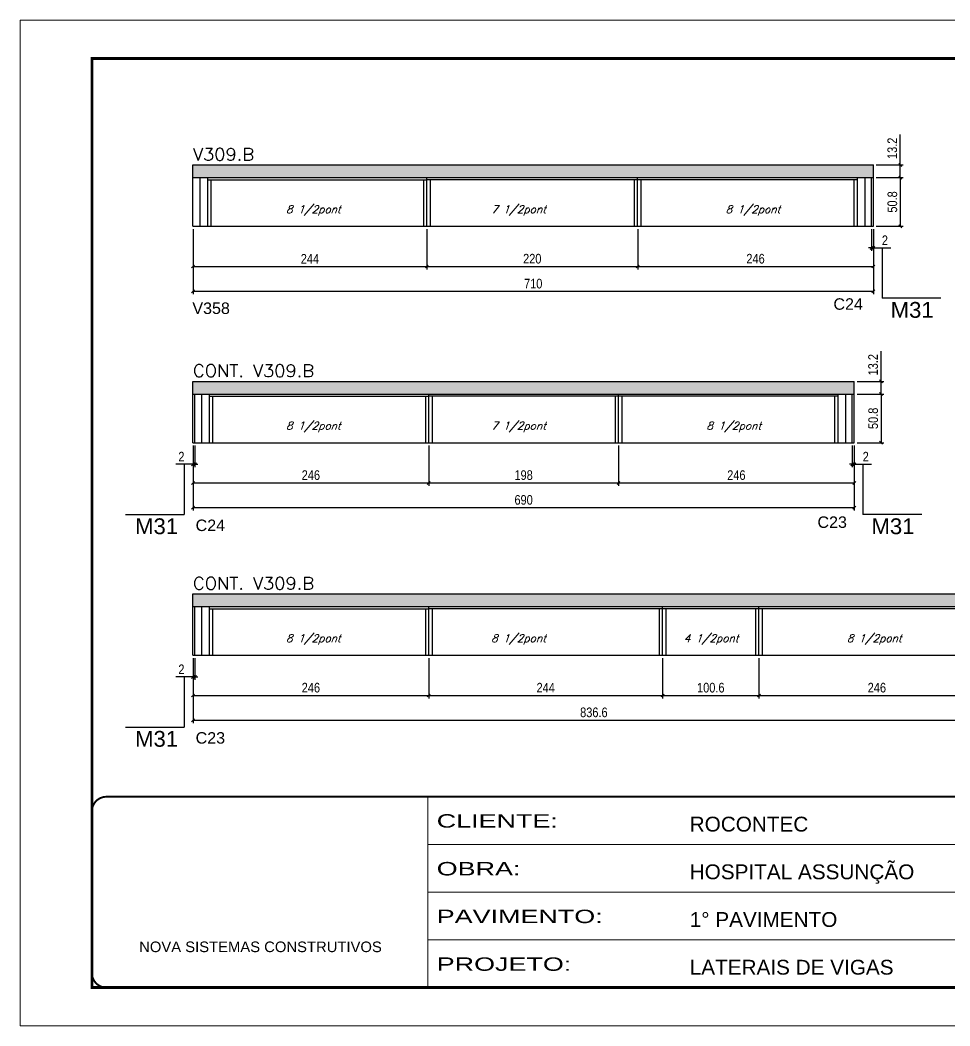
# Model space of a CAD drawing. Extents: x 137137 to 143418, y 10464 to 34486.
# Drawn here: x 138736 to 139706, y 25396 to 26446 of the extents above; entities that cross this region are included whole.
import ezdxf

# ---------------------------------------------------------------- set-up
doc = ezdxf.new("R2010")
doc.units = 0
doc.linetypes.add('CONTINUO', pattern=[0])
doc.linetypes.add('DASHED', pattern=[0.75, 0.5, -0.25])
for name, color, linetype in [('5', 5, 'Continuous'), ('COTA', 241, 'Continuous'), ('NOMENCLATURA', 7, 'Continuous'), ('Painéis', 200, 'Continuous'), ('SARR_2.2x7', 40, 'Continuous'), ('SARR_3.5x7', 81, 'Continuous'), ('texto', 7, 'Continuous')]:
    doc.layers.add(name, color=color, linetype=linetype)
for name, color, linetype, lineweight in [('Folhas', 255, 'Continuous', 9), ('SARRAFO DE PRESSAO', 251, 'DASHED', 9), ('Texto Seção', 7, 'Continuous', 15)]:
    doc.layers.add(name, color=color, linetype=linetype, lineweight=lineweight)
doc.styles.add('ARIAL', font='arial.ttf')
doc.styles.add('COTA TECNICA', font='techl___.ttf', dxfattribs={"height": 10})
doc.styles.add('REGUA-120', font='ROMANS.shx', dxfattribs={"height": 15})
doc.styles.add('Romans', font='romans.shx')
doc.styles.get("Standard").update_dxf_attribs({"font": 'arial.ttf'})
doc.styles.add('Tecnologia', font='')
doc.styles.get('Tecnologia').set_extended_font_data('Forgotten Futurist')
doc.dimstyles.new('PAINEL', dxfattribs={"dimtxt": 10, "dimasz": 3, "dimexe": 3, "dimexo": 3, "dimgap": 3, "dimtad": 1, "dimdec": 1, "dimzin": 12, "dimdsep": 46, "dimtxsty": 'COTA TECNICA', "dimblk1": 'OBLIQUE', "dimblk2": 'OBLIQUE', "dimsah": 1, "dimcen": 0.9, "dimclrd": 4, "dimclre": 4, "dimclrt": 240, "dimadec": 1, "dimazin": 3, "dimtfac": 1, "dimtdec": 1, "dimtmove": 0, "dimatfit": 3, "dimfxl": 1, "dimtolj": 1, "dimtzin": 12, "dimarcsym": 0})

# ---------------------------------------------------------------- blocks, each defined once
blk = doc.blocks.new('9999999999')
at = {"color": 30, "linetype": 'CONTINUO'}
for p, q in [((98564.6, 34230.2), (98564.6, 34429.4)), ((98564.6, 34379.6), (99584, 34379.6)), ((98564.6, 34329.8), (99488, 34329.8)), ((98564.6, 34280), (99488, 34280))]:
    blk.add_line(p, q, dxfattribs=at)
at = {"color": 30, "linetype": 'CONTINUO', "const_width": 2}
blk.add_lwpolyline([(99584, 34230.2), (99584, 34414.4, 0.414214), (99569, 34429.4), (98229, 34429.4, 0.414214), (98214, 34414.4), (98214, 34245.2, 0.414214), (98229, 34230.2), (99584, 34230.2)], format="xyb", dxfattribs=at)
at = {"layer": 'Folhas'}
blk.add_lwpolyline([(98139, 34190.2), (99624, 34190.2), (99624, 35240.2), (98139, 35240.2)], close=True, dxfattribs=at)
at = {"layer": 'Folhas', "color": 30, "const_width": 3}
blk.add_lwpolyline([(98214, 34230.2), (99584, 34230.2), (99584, 35200.2), (98214, 35200.2)], close=True, dxfattribs=at)
at = {"color": 7, "linetype": 'Continuous', "ltscale": 5, "style": 'ARIAL'}
for s, height, p in [('ROCONTEC', 15.48, (98837.7, 34393.1)), ('HOSPITAL ASSUNÇÃO', 15.483, (98837.7, 34343.3)), ('1° PAVIMENTO', 15.483, (98837.7, 34293.5)), ('NOVA SISTEMAS CONSTRUTIVOS', 11.059, (98263.2, 34267.2)), ('LATERAIS DE VIGAS', 15.483, (98837.7, 34243.7))]:
    blk.add_text(s, height=height, dxfattribs=at).set_placement(p)
at = {"layer": 'Folhas', "color": 7, "style": 'Tecnologia', "width": 1.5}
for s, p in [('CLIENTE:', (98573.7, 34397.2)), ('OBRA:', (98573.7, 34347.3)), ('PAVIMENTO:', (98573.7, 34297.5)), ('PROJETO:', (98573.7, 34247.7))]:
    blk.add_text(s, height=14, dxfattribs=at).set_placement(p)
blk = doc.blocks.new('_Oblique')
at = {"color": 0, "linetype": 'ByBlock', "lineweight": -2}
blk.add_line((-0.5, -0.5), (0.5, 0.5), dxfattribs=at)
blk = doc.blocks.new('*D1293')
at = {"layer": 'COTA', "color": 4, "lineweight": -2, "ltscale": 25, "transparency": 16777216}
for p, q in [((138916.2, 26227.5), (138916.2, 26159.5)), ((139626.2, 26227.5), (139626.2, 26159.5)), ((139626.2, 26162.5), (138916.2, 26162.5))]:
    blk.add_line(p, q, dxfattribs=at)
at = {"layer": 'Defpoints', "color": 0, "ltscale": 25, "transparency": 16777216}
for p in [(138916.2, 26230.5), (139626.2, 26230.5), (138916.2, 26162.5)]:
    blk.add_point(p, dxfattribs=at)
at = {"layer": 'COTA', "color": 4, "lineweight": -2, "ltscale": 25, "transparency": 16777216, "xscale": 3, "yscale": 3, "zscale": 3, "rotation": 180}
blk.add_blockref('_Oblique', (138916.2, 26162.5), dxfattribs=at)
at = {"layer": 'COTA', "color": 4, "lineweight": -2, "ltscale": 25, "transparency": 16777216, "xscale": 3, "yscale": 3, "zscale": 3}
blk.add_blockref('_Oblique', (139626.2, 26162.5), dxfattribs=at)
at = {"layer": 'COTA', "color": 240, "ltscale": 25, "transparency": 16777216, "insert": (139271.2, 26170.6), "char_height": 10, "attachment_point": 5, "style": 'COTA TECNICA'}
blk.add_mtext('\\A1;710', dxfattribs=at)
blk = doc.blocks.new('*D1294')
at = {"layer": 'COTA', "color": 4, "lineweight": -2, "ltscale": 25, "transparency": 16777216}
for p, q in [((138916.2, 26227.5), (138916.2, 26185.5)), ((139160.2, 26227.5), (139160.2, 26185.5)), ((138916.2, 26188.5), (139160.2, 26188.5))]:
    blk.add_line(p, q, dxfattribs=at)
at = {"layer": 'Defpoints', "color": 0, "ltscale": 25, "transparency": 16777216}
for p in [(138916.2, 26230.5), (139160.2, 26230.5), (139160.2, 26188.5)]:
    blk.add_point(p, dxfattribs=at)
at = {"layer": 'COTA', "color": 4, "lineweight": -2, "ltscale": 25, "transparency": 16777216, "xscale": 3, "yscale": 3, "zscale": 3, "rotation": 180}
blk.add_blockref('_Oblique', (138916.2, 26188.5), dxfattribs=at)
at = {"layer": 'COTA', "color": 4, "lineweight": -2, "ltscale": 25, "transparency": 16777216, "xscale": 3, "yscale": 3, "zscale": 3}
blk.add_blockref('_Oblique', (139160.2, 26188.5), dxfattribs=at)
at = {"layer": 'COTA', "color": 240, "ltscale": 25, "transparency": 16777216, "insert": (139038.2, 26196.6), "char_height": 10, "attachment_point": 5, "style": 'COTA TECNICA'}
blk.add_mtext('\\A1;244', dxfattribs=at)
blk = doc.blocks.new('*D1295')
at = {"layer": 'COTA', "color": 4, "lineweight": -2, "ltscale": 25, "transparency": 16777216}
for p, q in [((139160.2, 26227.5), (139160.2, 26185.5)), ((139380.2, 26227.5), (139380.2, 26185.5)), ((139160.2, 26188.5), (139380.2, 26188.5))]:
    blk.add_line(p, q, dxfattribs=at)
at = {"layer": 'Defpoints', "color": 0, "ltscale": 25, "transparency": 16777216}
for p in [(139160.2, 26230.5), (139380.2, 26230.5), (139380.2, 26188.5)]:
    blk.add_point(p, dxfattribs=at)
at = {"layer": 'COTA', "color": 4, "lineweight": -2, "ltscale": 25, "transparency": 16777216, "xscale": 3, "yscale": 3, "zscale": 3, "rotation": 180}
blk.add_blockref('_Oblique', (139160.2, 26188.5), dxfattribs=at)
at = {"layer": 'COTA', "color": 4, "lineweight": -2, "ltscale": 25, "transparency": 16777216, "xscale": 3, "yscale": 3, "zscale": 3}
blk.add_blockref('_Oblique', (139380.2, 26188.5), dxfattribs=at)
at = {"layer": 'COTA', "color": 240, "ltscale": 25, "transparency": 16777216, "insert": (139270.2, 26196.6), "char_height": 10, "attachment_point": 5, "style": 'COTA TECNICA'}
blk.add_mtext('\\A1;220', dxfattribs=at)
blk = doc.blocks.new('*D1296')
at = {"layer": 'COTA', "color": 4, "lineweight": -2, "ltscale": 25, "transparency": 16777216}
for p, q in [((139380.2, 26227.5), (139380.2, 26185.5)), ((139626.2, 26227.5), (139626.2, 26185.5)), ((139380.2, 26188.5), (139626.2, 26188.5))]:
    blk.add_line(p, q, dxfattribs=at)
at = {"layer": 'Defpoints', "color": 0, "ltscale": 25, "transparency": 16777216}
for p in [(139380.2, 26230.5), (139626.2, 26230.5), (139626.2, 26188.5)]:
    blk.add_point(p, dxfattribs=at)
at = {"layer": 'COTA', "color": 4, "lineweight": -2, "ltscale": 25, "transparency": 16777216, "xscale": 3, "yscale": 3, "zscale": 3, "rotation": 180}
blk.add_blockref('_Oblique', (139380.2, 26188.5), dxfattribs=at)
at = {"layer": 'COTA', "color": 4, "lineweight": -2, "ltscale": 25, "transparency": 16777216, "xscale": 3, "yscale": 3, "zscale": 3}
blk.add_blockref('_Oblique', (139626.2, 26188.5), dxfattribs=at)
at = {"layer": 'COTA', "color": 240, "ltscale": 25, "transparency": 16777216, "insert": (139503.2, 26196.6), "char_height": 10, "attachment_point": 5, "style": 'COTA TECNICA'}
blk.add_mtext('\\A1;246', dxfattribs=at)
blk = doc.blocks.new('*D1297')
at = {"layer": 'COTA', "color": 4, "lineweight": -2, "ltscale": 25, "transparency": 16777216}
for p, q in [((139629.2, 26281.3), (139657.2, 26281.3)), ((139654.2, 26281.3), (139654.2, 26230.5)), ((139629.2, 26230.5), (139657.2, 26230.5))]:
    blk.add_line(p, q, dxfattribs=at)
at = {"layer": 'Defpoints', "color": 0, "ltscale": 25, "transparency": 16777216}
for p in [(139626.2, 26281.3), (139626.2, 26230.5), (139654.2, 26230.5)]:
    blk.add_point(p, dxfattribs=at)
at = {"layer": 'COTA', "color": 4, "lineweight": -2, "ltscale": 25, "transparency": 16777216, "xscale": 3, "yscale": 3, "zscale": 3}
for p, rotation in [((139654.2, 26281.3), 90), ((139654.2, 26230.5), 270)]:
    blk.add_blockref('_Oblique', p, dxfattribs=dict(at, rotation=rotation))
at = {"layer": 'COTA', "color": 240, "ltscale": 25, "transparency": 16777216, "insert": (139646, 26255.9), "char_height": 10, "attachment_point": 5, "rotation": 90, "style": 'COTA TECNICA'}
blk.add_mtext('\\A1;50.8', dxfattribs=at)
blk = doc.blocks.new('*D1298')
at = {"layer": 'COTA', "color": 4, "lineweight": -2, "ltscale": 25, "transparency": 16777216}
for p, q in [((139654.2, 26294.5), (139654.2, 26326.2)), ((139629.2, 26294.5), (139657.2, 26294.5)), ((139654.2, 26281.3), (139654.2, 26294.5)), ((139629.2, 26281.3), (139657.2, 26281.3))]:
    blk.add_line(p, q, dxfattribs=at)
at = {"layer": 'Defpoints', "color": 0, "ltscale": 25, "transparency": 16777216}
for p in [(139626.2, 26294.5), (139654.2, 26294.5), (139626.2, 26281.3)]:
    blk.add_point(p, dxfattribs=at)
at = {"layer": 'COTA', "color": 4, "lineweight": -2, "ltscale": 25, "transparency": 16777216, "xscale": 3, "yscale": 3, "zscale": 3}
for p, rotation in [((139654.2, 26294.5), 90), ((139654.2, 26281.3), 270)]:
    blk.add_blockref('_Oblique', p, dxfattribs=dict(at, rotation=rotation))
at = {"layer": 'COTA', "color": 240, "ltscale": 25, "transparency": 16777216, "insert": (139645.9, 26311.9), "char_height": 10, "attachment_point": 5, "rotation": 90, "style": 'COTA TECNICA'}
blk.add_mtext('\\A1;13.2', dxfattribs=at)
blk = doc.blocks.new('*D1299')
at = {"layer": 'COTA', "color": 4, "lineweight": -2, "ltscale": 25, "transparency": 16777216}
for p, q in [((139624.2, 26227.5), (139624.2, 26204.9)), ((139626.2, 26227.5), (139626.2, 26204.9)), ((139624.2, 26207.9), (139621.2, 26207.9)), ((139624.2, 26207.9), (139626.2, 26207.9)), ((139626.2, 26207.9), (139644.3, 26207.9))]:
    blk.add_line(p, q, dxfattribs=at)
at = {"layer": 'Defpoints', "color": 0, "ltscale": 25, "transparency": 16777216}
for p in [(139624.2, 26230.5), (139626.2, 26230.5), (139626.2, 26207.9)]:
    blk.add_point(p, dxfattribs=at)
at = {"layer": 'COTA', "color": 4, "lineweight": -2, "ltscale": 25, "transparency": 16777216, "xscale": 3, "yscale": 3, "zscale": 3}
blk.add_blockref('_Oblique', (139624.2, 26207.9), dxfattribs=at)
at = {"layer": 'COTA', "color": 4, "lineweight": -2, "ltscale": 25, "transparency": 16777216, "xscale": 3, "yscale": 3, "zscale": 3, "rotation": 180}
blk.add_blockref('_Oblique', (139626.2, 26207.9), dxfattribs=at)
at = {"layer": 'COTA', "color": 240, "ltscale": 25, "transparency": 16777216, "insert": (139638.2, 26215.9), "char_height": 10, "attachment_point": 5, "style": 'COTA TECNICA'}
blk.add_mtext('\\A1;2', dxfattribs=at)
blk = doc.blocks.new('*D1301')
at = {"layer": 'COTA', "color": 4, "lineweight": -2, "ltscale": 25, "transparency": 16777216}
for p, q in [((138916.2, 26001.6), (138916.2, 25933.7)), ((139606.2, 26001.6), (139606.2, 25933.7)), ((139606.2, 25936.7), (138916.2, 25936.7))]:
    blk.add_line(p, q, dxfattribs=at)
at = {"layer": 'Defpoints', "color": 0, "ltscale": 25, "transparency": 16777216}
for p in [(138916.2, 26004.6), (139606.2, 26004.6), (138916.2, 25936.7)]:
    blk.add_point(p, dxfattribs=at)
at = {"layer": 'COTA', "color": 4, "lineweight": -2, "ltscale": 25, "transparency": 16777216, "xscale": 3, "yscale": 3, "zscale": 3, "rotation": 180}
blk.add_blockref('_Oblique', (138916.2, 25936.7), dxfattribs=at)
at = {"layer": 'COTA', "color": 4, "lineweight": -2, "ltscale": 25, "transparency": 16777216, "xscale": 3, "yscale": 3, "zscale": 3}
blk.add_blockref('_Oblique', (139606.2, 25936.7), dxfattribs=at)
at = {"layer": 'COTA', "color": 240, "ltscale": 25, "transparency": 16777216, "insert": (139261.2, 25944.8), "char_height": 10, "attachment_point": 5, "style": 'COTA TECNICA'}
blk.add_mtext('\\A1;690', dxfattribs=at)
blk = doc.blocks.new('*D1278')
at = {"layer": 'COTA', "color": 4, "lineweight": -2, "ltscale": 25, "transparency": 16777216}
for p, q in [((138916.2, 26001.6), (138916.2, 25959.6)), ((139162.2, 26001.6), (139162.2, 25959.6)), ((138916.2, 25962.6), (139162.2, 25962.6))]:
    blk.add_line(p, q, dxfattribs=at)
at = {"layer": 'Defpoints', "color": 0, "ltscale": 25, "transparency": 16777216}
for p in [(138916.2, 26004.6), (139162.2, 26004.6), (139162.2, 25962.6)]:
    blk.add_point(p, dxfattribs=at)
at = {"layer": 'COTA', "color": 4, "lineweight": -2, "ltscale": 25, "transparency": 16777216, "xscale": 3, "yscale": 3, "zscale": 3, "rotation": 180}
blk.add_blockref('_Oblique', (138916.2, 25962.6), dxfattribs=at)
at = {"layer": 'COTA', "color": 4, "lineweight": -2, "ltscale": 25, "transparency": 16777216, "xscale": 3, "yscale": 3, "zscale": 3}
blk.add_blockref('_Oblique', (139162.2, 25962.6), dxfattribs=at)
at = {"layer": 'COTA', "color": 240, "ltscale": 25, "transparency": 16777216, "insert": (139039.2, 25970.7), "char_height": 10, "attachment_point": 5, "style": 'COTA TECNICA'}
blk.add_mtext('\\A1;246', dxfattribs=at)
blk = doc.blocks.new('*D1279')
at = {"layer": 'COTA', "color": 4, "lineweight": -2, "ltscale": 25, "transparency": 16777216}
for p, q in [((139162.2, 26001.6), (139162.2, 25959.6)), ((139360.2, 26001.6), (139360.2, 25959.6)), ((139162.2, 25962.6), (139360.2, 25962.6))]:
    blk.add_line(p, q, dxfattribs=at)
at = {"layer": 'Defpoints', "color": 0, "ltscale": 25, "transparency": 16777216}
for p in [(139162.2, 26004.6), (139360.2, 26004.6), (139360.2, 25962.6)]:
    blk.add_point(p, dxfattribs=at)
at = {"layer": 'COTA', "color": 4, "lineweight": -2, "ltscale": 25, "transparency": 16777216, "xscale": 3, "yscale": 3, "zscale": 3, "rotation": 180}
blk.add_blockref('_Oblique', (139162.2, 25962.6), dxfattribs=at)
at = {"layer": 'COTA', "color": 4, "lineweight": -2, "ltscale": 25, "transparency": 16777216, "xscale": 3, "yscale": 3, "zscale": 3}
blk.add_blockref('_Oblique', (139360.2, 25962.6), dxfattribs=at)
at = {"layer": 'COTA', "color": 240, "ltscale": 25, "transparency": 16777216, "insert": (139261.2, 25970.7), "char_height": 10, "attachment_point": 5, "style": 'COTA TECNICA'}
blk.add_mtext('\\A1;198', dxfattribs=at)
blk = doc.blocks.new('*D1280')
at = {"layer": 'COTA', "color": 4, "lineweight": -2, "ltscale": 25, "transparency": 16777216}
for p, q in [((139360.2, 26001.6), (139360.2, 25959.6)), ((139606.2, 26001.6), (139606.2, 25959.6)), ((139360.2, 25962.6), (139606.2, 25962.6))]:
    blk.add_line(p, q, dxfattribs=at)
at = {"layer": 'Defpoints', "color": 0, "ltscale": 25, "transparency": 16777216}
for p in [(139360.2, 26004.6), (139606.2, 26004.6), (139606.2, 25962.6)]:
    blk.add_point(p, dxfattribs=at)
at = {"layer": 'COTA', "color": 4, "lineweight": -2, "ltscale": 25, "transparency": 16777216, "xscale": 3, "yscale": 3, "zscale": 3, "rotation": 180}
blk.add_blockref('_Oblique', (139360.2, 25962.6), dxfattribs=at)
at = {"layer": 'COTA', "color": 4, "lineweight": -2, "ltscale": 25, "transparency": 16777216, "xscale": 3, "yscale": 3, "zscale": 3}
blk.add_blockref('_Oblique', (139606.2, 25962.6), dxfattribs=at)
at = {"layer": 'COTA', "color": 240, "ltscale": 25, "transparency": 16777216, "insert": (139483.2, 25970.7), "char_height": 10, "attachment_point": 5, "style": 'COTA TECNICA'}
blk.add_mtext('\\A1;246', dxfattribs=at)
blk = doc.blocks.new('*D1281')
at = {"layer": 'COTA', "color": 4, "lineweight": -2, "ltscale": 25, "transparency": 16777216}
for p, q in [((139609.2, 26055.4), (139637.2, 26055.4)), ((139634.2, 26055.4), (139634.2, 26004.6)), ((139609.2, 26004.6), (139637.2, 26004.6))]:
    blk.add_line(p, q, dxfattribs=at)
at = {"layer": 'Defpoints', "color": 0, "ltscale": 25, "transparency": 16777216}
for p in [(139606.2, 26055.4), (139606.2, 26004.6), (139634.2, 26004.6)]:
    blk.add_point(p, dxfattribs=at)
at = {"layer": 'COTA', "color": 4, "lineweight": -2, "ltscale": 25, "transparency": 16777216, "xscale": 3, "yscale": 3, "zscale": 3}
for p, rotation in [((139634.2, 26055.4), 90), ((139634.2, 26004.6), 270)]:
    blk.add_blockref('_Oblique', p, dxfattribs=dict(at, rotation=rotation))
at = {"layer": 'COTA', "color": 240, "ltscale": 25, "transparency": 16777216, "insert": (139626, 26030), "char_height": 10, "attachment_point": 5, "rotation": 90, "style": 'COTA TECNICA'}
blk.add_mtext('\\A1;50.8', dxfattribs=at)
blk = doc.blocks.new('*D1282')
at = {"layer": 'COTA', "color": 4, "lineweight": -2, "ltscale": 25, "transparency": 16777216}
for p, q in [((139634.2, 26068.6), (139634.2, 26100.3)), ((139609.2, 26068.6), (139637.2, 26068.6)), ((139634.2, 26055.4), (139634.2, 26068.6)), ((139609.2, 26055.4), (139637.2, 26055.4))]:
    blk.add_line(p, q, dxfattribs=at)
at = {"layer": 'Defpoints', "color": 0, "ltscale": 25, "transparency": 16777216}
for p in [(139606.2, 26068.6), (139634.2, 26068.6), (139606.2, 26055.4)]:
    blk.add_point(p, dxfattribs=at)
at = {"layer": 'COTA', "color": 4, "lineweight": -2, "ltscale": 25, "transparency": 16777216, "xscale": 3, "yscale": 3, "zscale": 3}
for p, rotation in [((139634.2, 26068.6), 90), ((139634.2, 26055.4), 270)]:
    blk.add_blockref('_Oblique', p, dxfattribs=dict(at, rotation=rotation))
at = {"layer": 'COTA', "color": 240, "ltscale": 25, "transparency": 16777216, "insert": (139625.9, 26086), "char_height": 10, "attachment_point": 5, "rotation": 90, "style": 'COTA TECNICA'}
blk.add_mtext('\\A1;13.2', dxfattribs=at)
blk = doc.blocks.new('*D1283')
at = {"layer": 'COTA', "color": 4, "lineweight": -2, "ltscale": 25, "transparency": 16777216}
for p, q in [((139604.2, 26001.6), (139604.2, 25979)), ((139606.2, 26001.6), (139606.2, 25979)), ((139604.2, 25982), (139601.2, 25982)), ((139604.2, 25982), (139606.2, 25982)), ((139606.2, 25982), (139624.3, 25982))]:
    blk.add_line(p, q, dxfattribs=at)
at = {"layer": 'Defpoints', "color": 0, "ltscale": 25, "transparency": 16777216}
for p in [(139604.2, 26004.6), (139606.2, 26004.6), (139606.2, 25982)]:
    blk.add_point(p, dxfattribs=at)
at = {"layer": 'COTA', "color": 4, "lineweight": -2, "ltscale": 25, "transparency": 16777216, "xscale": 3, "yscale": 3, "zscale": 3}
blk.add_blockref('_Oblique', (139604.2, 25982), dxfattribs=at)
at = {"layer": 'COTA', "color": 4, "lineweight": -2, "ltscale": 25, "transparency": 16777216, "xscale": 3, "yscale": 3, "zscale": 3, "rotation": 180}
blk.add_blockref('_Oblique', (139606.2, 25982), dxfattribs=at)
at = {"layer": 'COTA', "color": 240, "ltscale": 25, "transparency": 16777216, "insert": (139618.2, 25990), "char_height": 10, "attachment_point": 5, "style": 'COTA TECNICA'}
blk.add_mtext('\\A1;2', dxfattribs=at)
blk = doc.blocks.new('*D1284')
at = {"layer": 'COTA', "color": 4, "lineweight": -2, "ltscale": 25, "transparency": 16777216}
for p, q in [((138916.2, 26001.6), (138916.2, 25979)), ((138918.2, 26001.6), (138918.2, 25979)), ((138916.2, 25982), (138898.1, 25982)), ((138918.2, 25982), (138916.2, 25982)), ((138918.2, 25982), (138921.2, 25982))]:
    blk.add_line(p, q, dxfattribs=at)
at = {"layer": 'Defpoints', "color": 0, "ltscale": 25, "transparency": 16777216}
for p in [(138916.2, 26004.6), (138918.2, 26004.6), (138916.2, 25982)]:
    blk.add_point(p, dxfattribs=at)
at = {"layer": 'COTA', "color": 4, "lineweight": -2, "ltscale": 25, "transparency": 16777216, "xscale": 3, "yscale": 3, "zscale": 3}
blk.add_blockref('_Oblique', (138916.2, 25982), dxfattribs=at)
at = {"layer": 'COTA', "color": 4, "lineweight": -2, "ltscale": 25, "transparency": 16777216, "xscale": 3, "yscale": 3, "zscale": 3, "rotation": 180}
blk.add_blockref('_Oblique', (138918.2, 25982), dxfattribs=at)
at = {"layer": 'COTA', "color": 240, "ltscale": 25, "transparency": 16777216, "insert": (138904.1, 25990), "char_height": 10, "attachment_point": 5, "style": 'COTA TECNICA'}
blk.add_mtext('\\A1;2', dxfattribs=at)
blk = doc.blocks.new('*D1285')
at = {"layer": 'COTA', "color": 4, "lineweight": -2, "ltscale": 25, "transparency": 16777216}
for p, q in [((138916.2, 25779.7), (138916.2, 25711.7)), ((139752.8, 25779.7), (139752.8, 25711.7)), ((139752.8, 25714.7), (138916.2, 25714.7))]:
    blk.add_line(p, q, dxfattribs=at)
at = {"layer": 'Defpoints', "color": 0, "ltscale": 25, "transparency": 16777216}
for p in [(138916.2, 25782.7), (139752.8, 25782.7), (138916.2, 25714.7)]:
    blk.add_point(p, dxfattribs=at)
at = {"layer": 'COTA', "color": 4, "lineweight": -2, "ltscale": 25, "transparency": 16777216, "xscale": 3, "yscale": 3, "zscale": 3, "rotation": 180}
blk.add_blockref('_Oblique', (138916.2, 25714.7), dxfattribs=at)
at = {"layer": 'COTA', "color": 4, "lineweight": -2, "ltscale": 25, "transparency": 16777216, "xscale": 3, "yscale": 3, "zscale": 3}
blk.add_blockref('_Oblique', (139752.8, 25714.7), dxfattribs=at)
at = {"layer": 'COTA', "color": 240, "ltscale": 25, "transparency": 16777216, "insert": (139334.5, 25723), "char_height": 10, "attachment_point": 5, "style": 'COTA TECNICA'}
blk.add_mtext('\\A1;836.6', dxfattribs=at)
blk = doc.blocks.new('*D1286')
at = {"layer": 'COTA', "color": 4, "lineweight": -2, "ltscale": 25, "transparency": 16777216}
for p, q in [((138916.2, 25779.7), (138916.2, 25737.7)), ((139162.2, 25779.7), (139162.2, 25737.7)), ((138916.2, 25740.7), (139162.2, 25740.7))]:
    blk.add_line(p, q, dxfattribs=at)
at = {"layer": 'Defpoints', "color": 0, "ltscale": 25, "transparency": 16777216}
for p in [(138916.2, 25782.7), (139162.2, 25782.7), (139162.2, 25740.7)]:
    blk.add_point(p, dxfattribs=at)
at = {"layer": 'COTA', "color": 4, "lineweight": -2, "ltscale": 25, "transparency": 16777216, "xscale": 3, "yscale": 3, "zscale": 3, "rotation": 180}
blk.add_blockref('_Oblique', (138916.2, 25740.7), dxfattribs=at)
at = {"layer": 'COTA', "color": 4, "lineweight": -2, "ltscale": 25, "transparency": 16777216, "xscale": 3, "yscale": 3, "zscale": 3}
blk.add_blockref('_Oblique', (139162.2, 25740.7), dxfattribs=at)
at = {"layer": 'COTA', "color": 240, "ltscale": 25, "transparency": 16777216, "insert": (139039.2, 25748.8), "char_height": 10, "attachment_point": 5, "style": 'COTA TECNICA'}
blk.add_mtext('\\A1;246', dxfattribs=at)
blk = doc.blocks.new('*D1229')
at = {"layer": 'COTA', "color": 4, "lineweight": -2, "ltscale": 25, "transparency": 16777216}
for p, q in [((139162.2, 25779.7), (139162.2, 25737.7)), ((139406.2, 25779.7), (139406.2, 25737.7)), ((139162.2, 25740.7), (139406.2, 25740.7))]:
    blk.add_line(p, q, dxfattribs=at)
at = {"layer": 'Defpoints', "color": 0, "ltscale": 25, "transparency": 16777216}
for p in [(139162.2, 25782.7), (139406.2, 25782.7), (139406.2, 25740.7)]:
    blk.add_point(p, dxfattribs=at)
at = {"layer": 'COTA', "color": 4, "lineweight": -2, "ltscale": 25, "transparency": 16777216, "xscale": 3, "yscale": 3, "zscale": 3, "rotation": 180}
blk.add_blockref('_Oblique', (139162.2, 25740.7), dxfattribs=at)
at = {"layer": 'COTA', "color": 4, "lineweight": -2, "ltscale": 25, "transparency": 16777216, "xscale": 3, "yscale": 3, "zscale": 3}
blk.add_blockref('_Oblique', (139406.2, 25740.7), dxfattribs=at)
at = {"layer": 'COTA', "color": 240, "ltscale": 25, "transparency": 16777216, "insert": (139284.2, 25748.8), "char_height": 10, "attachment_point": 5, "style": 'COTA TECNICA'}
blk.add_mtext('\\A1;244', dxfattribs=at)
blk = doc.blocks.new('*D1287')
at = {"layer": 'COTA', "color": 4, "lineweight": -2, "ltscale": 25, "transparency": 16777216}
for p, q in [((139506.8, 25779.7), (139506.8, 25737.7)), ((139752.8, 25779.7), (139752.8, 25737.7)), ((139506.8, 25740.7), (139752.8, 25740.7))]:
    blk.add_line(p, q, dxfattribs=at)
at = {"layer": 'Defpoints', "color": 0, "ltscale": 25, "transparency": 16777216}
for p in [(139506.8, 25782.7), (139752.8, 25782.7), (139752.8, 25740.7)]:
    blk.add_point(p, dxfattribs=at)
at = {"layer": 'COTA', "color": 4, "lineweight": -2, "ltscale": 25, "transparency": 16777216, "xscale": 3, "yscale": 3, "zscale": 3, "rotation": 180}
blk.add_blockref('_Oblique', (139506.8, 25740.7), dxfattribs=at)
at = {"layer": 'COTA', "color": 4, "lineweight": -2, "ltscale": 25, "transparency": 16777216, "xscale": 3, "yscale": 3, "zscale": 3}
blk.add_blockref('_Oblique', (139752.8, 25740.7), dxfattribs=at)
at = {"layer": 'COTA', "color": 240, "ltscale": 25, "transparency": 16777216, "insert": (139629.8, 25748.8), "char_height": 10, "attachment_point": 5, "style": 'COTA TECNICA'}
blk.add_mtext('\\A1;246', dxfattribs=at)
blk = doc.blocks.new('*D1291')
at = {"layer": 'COTA', "color": 4, "lineweight": -2, "ltscale": 25, "transparency": 16777216}
for p, q in [((138916.2, 25779.7), (138916.2, 25757)), ((138918.2, 25779.7), (138918.2, 25757)), ((138916.2, 25760), (138898.1, 25760)), ((138918.2, 25760), (138916.2, 25760)), ((138918.2, 25760), (138921.2, 25760))]:
    blk.add_line(p, q, dxfattribs=at)
at = {"layer": 'Defpoints', "color": 0, "ltscale": 25, "transparency": 16777216}
for p in [(138916.2, 25782.7), (138918.2, 25782.7), (138916.2, 25760)]:
    blk.add_point(p, dxfattribs=at)
at = {"layer": 'COTA', "color": 4, "lineweight": -2, "ltscale": 25, "transparency": 16777216, "xscale": 3, "yscale": 3, "zscale": 3}
blk.add_blockref('_Oblique', (138916.2, 25760), dxfattribs=at)
at = {"layer": 'COTA', "color": 4, "lineweight": -2, "ltscale": 25, "transparency": 16777216, "xscale": 3, "yscale": 3, "zscale": 3, "rotation": 180}
blk.add_blockref('_Oblique', (138918.2, 25760), dxfattribs=at)
at = {"layer": 'COTA', "color": 240, "ltscale": 25, "transparency": 16777216, "insert": (138904.1, 25768), "char_height": 10, "attachment_point": 5, "style": 'COTA TECNICA'}
blk.add_mtext('\\A1;2', dxfattribs=at)
blk = doc.blocks.new('*D1292')
at = {"layer": 'COTA', "color": 4, "lineweight": -2, "ltscale": 25, "transparency": 16777216}
for p, q in [((139406.2, 25779.7), (139406.2, 25737.7)), ((139506.8, 25779.7), (139506.8, 25737.7)), ((139406.2, 25740.7), (139506.8, 25740.7))]:
    blk.add_line(p, q, dxfattribs=at)
at = {"layer": 'Defpoints', "color": 0, "ltscale": 25, "transparency": 16777216}
for p in [(139406.2, 25782.7), (139506.8, 25782.7), (139506.8, 25740.7)]:
    blk.add_point(p, dxfattribs=at)
at = {"layer": 'COTA', "color": 4, "lineweight": -2, "ltscale": 25, "transparency": 16777216, "xscale": 3, "yscale": 3, "zscale": 3, "rotation": 180}
blk.add_blockref('_Oblique', (139406.2, 25740.7), dxfattribs=at)
at = {"layer": 'COTA', "color": 4, "lineweight": -2, "ltscale": 25, "transparency": 16777216, "xscale": 3, "yscale": 3, "zscale": 3}
blk.add_blockref('_Oblique', (139506.8, 25740.7), dxfattribs=at)
at = {"layer": 'COTA', "color": 240, "ltscale": 25, "transparency": 16777216, "insert": (139456.5, 25748.8), "char_height": 10, "attachment_point": 5, "style": 'COTA TECNICA'}
blk.add_mtext('\\A1;100.6', dxfattribs=at)

msp = doc.modelspace()

# ---------------------------------------------------------------- hatches: boundary and pattern name
at = {"layer": 'COTA', "linetype": 'ByBlock'}
h = msp.add_hatch(dxfattribs=at)
h.set_pattern_fill('AR-CONC', color=256, scale=0.03)
h.set_pattern_definition([(50, (-335.319, -6898.1172), (5.46554007, -0.47817257), [0.5715, -6.2865]), (355, (-335.319, -6898.117), (-1.05730264, 5.73170536), [0.4572, -5.02921753]), (100.4514447, (-334.8634, -6898.157), (4.40823741, 5.25353256), [0.48570026, -5.34270734]), (46.1842, (-335.319, -6896.593), (8.13237123, -1.26126984), [0.85725, -9.42975]), (96.6355576, (-334.641, -6896.698), (7.122124, 7.42278374), [0.7285507, -8.01406824]), (351.184151, (-335.319, -6896.593), (7.122124, 7.42278374), [0.685799, -7.54379196]), (21, (-334.557, -6896.9742), (4.54843174, -3.06795595), [0.5715, -6.2865]), (326, (-334.557, -6896.974), (1.85406085, 5.52563898), [0.4572, -5.0292]), (71.451445, (-334.178, -6897.23), (6.40249258, 2.45768307), [0.48570026, -5.34269813]), (37.5, (-335.3188, -6898.1172), (0.092658098, 2.536651166), [0, -4.96824, 0, -5.1054, 0, -5.04825]), (7.5, (-335.3188, -6898.1172), (2.004589875, 3.005417245), [0, -2.91084, 0, -4.85394, 0, -1.92405]), (327.5, (-337.018, -6898.1172), (4.067717855, -0.17186232), [0, -1.905, 0, -5.9436, 0, -7.8867]), (317.5, (-337.78, -6898.1172), (4.44387544, 0.76279473), [0, -2.4765, 0, -3.94716, 0, -5.6007])])
h.paths.add_polyline_path([(139626.17, 26281.31), (139626.17, 26294.51), (138916.17, 26294.51), (138916.17, 26281.31)])
h = msp.add_hatch(dxfattribs=at)
h.set_pattern_fill('AR-CONC', color=256, scale=0.03)
h.set_pattern_definition([(50, (-335.319, -7124.0115), (5.46554007, -0.47817257), [0.5715, -6.2865]), (355, (-335.319, -7124.0115), (-1.05730264, 5.73170536), [0.4572, -5.02921753]), (100.4514447, (-334.8634, -7124.0513), (4.40823741, 5.25353256), [0.48570026, -5.34270734]), (46.1842, (-335.319, -7122.4875), (8.13237123, -1.26126984), [0.85725, -9.42975]), (96.6355576, (-334.641, -7122.5926), (7.122124, 7.42278374), [0.7285507, -8.01406824]), (351.184151, (-335.319, -7122.4875), (7.122124, 7.42278374), [0.685799, -7.54379196]), (21, (-334.557, -7122.8685), (4.54843174, -3.06795595), [0.5715, -6.2865]), (326, (-334.557, -7122.8685), (1.85406085, 5.52563898), [0.4572, -5.0292]), (71.451445, (-334.178, -7123.124), (6.40249258, 2.45768307), [0.48570026, -5.34269813]), (37.5, (-335.3188, -7124.0115), (0.092658098, 2.536651166), [0, -4.96824, 0, -5.1054, 0, -5.04825]), (7.5, (-335.3188, -7124.0115), (2.004589875, 3.005417245), [0, -2.91084, 0, -4.85394, 0, -1.92405]), (327.5, (-337.018, -7124.0115), (4.067717855, -0.17186232), [0, -1.905, 0, -5.9436, 0, -7.8867]), (317.5, (-337.78, -7124.0115), (4.44387544, 0.76279473), [0, -2.4765, 0, -3.94716, 0, -5.6007])])
h.paths.add_polyline_path([(139606.17, 26055.41), (139606.17, 26068.61), (138916.17, 26068.61), (138916.17, 26055.41)])
h = msp.add_hatch(dxfattribs=at)
h.set_pattern_fill('AR-CONC', color=256, scale=0.03)
h.set_pattern_definition([(50, (-335.319, -7345.943), (5.46554007, -0.47817257), [0.5715, -6.2865]), (355, (-335.319, -7345.943), (-1.05730264, 5.73170536), [0.4572, -5.02921753]), (100.4514447, (-334.8634, -7345.9827), (4.40823741, 5.25353256), [0.48570026, -5.34270734]), (46.1842, (-335.319, -7344.419), (8.13237123, -1.26126984), [0.85725, -9.42975]), (96.6355576, (-334.641, -7344.524), (7.122124, 7.42278374), [0.7285507, -8.01406824]), (351.184151, (-335.319, -7344.419), (7.122124, 7.42278374), [0.685799, -7.54379196]), (21, (-334.557, -7344.8), (4.54843174, -3.06795595), [0.5715, -6.2865]), (326, (-334.557, -7344.8), (1.85406085, 5.52563898), [0.4572, -5.0292]), (71.451445, (-334.178, -7345.0555), (6.40249258, 2.45768307), [0.48570026, -5.34269813]), (37.5, (-335.3188, -7345.9429), (0.092658098, 2.536651166), [0, -4.96824, 0, -5.1054, 0, -5.04825]), (7.5, (-335.3188, -7345.9429), (2.004589875, 3.005417245), [0, -2.91084, 0, -4.85394, 0, -1.92405]), (327.5, (-337.018, -7345.9429), (4.067717855, -0.17186232), [0, -1.905, 0, -5.9436, 0, -7.8867]), (317.5, (-337.78, -7345.943), (4.44387544, 0.76279473), [0, -2.4765, 0, -3.94716, 0, -5.6007])])
h.paths.add_polyline_path([(139752.77, 25833.48), (139752.77, 25846.68), (138916.17, 25846.68), (138916.17, 25833.48)])

# ---------------------------------------------------------------- linework, layer by layer
for p, q in [((138916.17, 26294.51), (139626.17, 26294.51)), ((138916.17, 26281.31), (138916.17, 26294.51)), ((139626.17, 26281.31), (139626.17, 26294.51)), ((138916.17, 26068.61), (139606.17, 26068.61)), ((138916.17, 26055.41), (138916.17, 26068.61)), ((139606.17, 26055.41), (139606.17, 26068.61)), ((138916.17, 25846.68), (139752.77, 25846.68)), ((138916.17, 25833.48), (138916.17, 25846.68))]:
    msp.add_line(p, q, dxfattribs=at)
at = {"layer": 'NOMENCLATURA', "linetype": 'Continuous'}
for p, q in [((139635.23, 26207.87), (139635.23, 26155.47)), ((139696.72, 26155.47), (139635.23, 26155.47)), ((138907.12, 25981.98), (138907.12, 25929.58)), ((139615.23, 25981.98), (139615.23, 25929.58)), ((138845.63, 25929.58), (138907.12, 25929.58)), ((139676.72, 25929.58), (139615.23, 25929.58)), ((138907.12, 25760.05), (138907.12, 25707.65)), ((138845.63, 25707.65), (138907.12, 25707.65))]:
    msp.add_line(p, q, dxfattribs=at)
at = {"layer": 'Painéis'}
for p, q in [((138916.17, 26281.31), (139626.17, 26281.31)), ((138916.17, 26230.51), (139626.17, 26230.51)), ((138916.17, 26055.41), (139606.17, 26055.41)), ((138916.17, 26004.61), (139606.17, 26004.61)), ((138916.17, 25833.48), (139752.77, 25833.48)), ((138916.17, 25782.68), (139752.77, 25782.68))]:
    msp.add_line(p, q, dxfattribs=at)
at = {"layer": 'Painéis', "ltscale": 25}
for p, q in [((138916.17, 26230.51), (138916.17, 26281.31)), ((139160.17, 26230.51), (139160.17, 26281.31)), ((139380.17, 26230.51), (139380.17, 26281.31)), ((139624.17, 26230.51), (139624.17, 26281.31)), ((139626.17, 26230.51), (139626.17, 26281.31)), ((138916.17, 26004.61), (138916.17, 26055.41)), ((138918.17, 26004.61), (138918.17, 26055.41)), ((139162.17, 26004.61), (139162.17, 26055.41)), ((139360.17, 26004.61), (139360.17, 26055.41)), ((139604.17, 26004.61), (139604.17, 26055.41)), ((139606.17, 26004.61), (139606.17, 26055.41)), ((138916.17, 25782.68), (138916.17, 25833.48)), ((138918.17, 25782.68), (138918.17, 25833.48)), ((139162.17, 25782.68), (139162.17, 25833.48)), ((139406.17, 25782.68), (139406.17, 25833.48)), ((139506.77, 25782.68), (139506.77, 25833.48))]:
    msp.add_line(p, q, dxfattribs=at)
at = {"layer": 'SARR_2.2x7', "linetype": 'Continuous'}
for p, q in [((138923.17, 26281.31), (138923.17, 26230.51)), ((138931.17, 26279.11), (139160.17, 26279.11)), ((139380.17, 26279.11), (139160.17, 26279.11)), ((139609.17, 26279.11), (139380.17, 26279.11)), ((139617.17, 26281.31), (139617.17, 26230.51)), ((138925.17, 26055.41), (138925.17, 26004.61)), ((138933.17, 26053.21), (139162.17, 26053.21)), ((139360.17, 26053.21), (139162.17, 26053.21)), ((139589.17, 26053.21), (139360.17, 26053.21)), ((139597.17, 26055.41), (139597.17, 26004.61)), ((138925.17, 25833.48), (138925.17, 25782.68)), ((138933.17, 25831.28), (139162.17, 25831.28)), ((139406.17, 25831.28), (139162.17, 25831.28)), ((139506.77, 25831.28), (139406.17, 25831.28)), ((139735.77, 25831.28), (139506.77, 25831.28))]:
    msp.add_line(p, q, dxfattribs=at)
at = {"layer": 'SARR_3.5x7'}
for p, q in [((138931.17, 26281.31), (138931.17, 26230.51)), ((138934.67, 26279.11), (138934.67, 26230.51)), ((139156.67, 26279.11), (139156.67, 26230.51)), ((139163.67, 26279.11), (139163.67, 26230.51)), ((139376.67, 26279.11), (139376.67, 26230.51)), ((139383.67, 26279.11), (139383.67, 26230.51)), ((139605.67, 26279.11), (139605.67, 26230.51)), ((139609.17, 26281.31), (139609.17, 26230.51)), ((138933.17, 26055.41), (138933.17, 26004.61)), ((138936.67, 26053.21), (138936.67, 26004.61)), ((139158.67, 26053.21), (139158.67, 26004.61)), ((139165.67, 26053.21), (139165.67, 26004.61)), ((139356.67, 26053.21), (139356.67, 26004.61)), ((139363.67, 26053.21), (139363.67, 26004.61)), ((139585.67, 26053.21), (139585.67, 26004.61)), ((139589.17, 26055.41), (139589.17, 26004.61)), ((138933.17, 25833.48), (138933.17, 25782.68)), ((138936.67, 25831.28), (138936.67, 25782.68)), ((139158.67, 25831.28), (139158.67, 25782.68)), ((139165.67, 25831.28), (139165.67, 25782.68)), ((139402.67, 25831.28), (139402.67, 25782.68)), ((139409.67, 25831.28), (139409.67, 25782.68)), ((139503.27, 25831.28), (139503.27, 25782.68)), ((139510.27, 25831.28), (139510.27, 25782.68))]:
    msp.add_line(p, q, dxfattribs=at)

# ---------------------------------------------------------------- block references
at = {"layer": 'SARRAFO DE PRESSAO', "color": 6, "linetype": 'ByBlock'}
msp.add_blockref('9999999999', (40596.81, -8794.45), dxfattribs=at)

# ---------------------------------------------------------------- texts
at = {"layer": '5', "linetype": 'Continuous'}
for s, p in [('C24', (139584.48, 26143.35)), ('V358', (138915.53, 26138.96)), ('C23', (139567.81, 25915.62)), ('C24', (138918.91, 25912.32)), ('C23', (138918.91, 25690.39))]:
    msp.add_text(s, height=12, rotation=359.99996, dxfattribs=at).set_placement(p)
at = {"layer": 'NOMENCLATURA', "linetype": 'Continuous'}
for p in [(139644.22, 26134.99), (138855.81, 25909.1), (139624.22, 25909.1), (138855.81, 25687.17)]:
    msp.add_text('M31', height=16.5, dxfattribs=at).set_placement(p)
at = {"layer": 'texto', "color": 2, "char_height": 8, "attachment_point": 5, "style": 'Romans'}
for s, insert in [('{\\Q19;\\C256;8 1/2pont}', (139041.78, 26246.96)), ('{\\Q19;\\C256;7 1/2pont}', (139255.92, 26246.96)), ('{\\Q19;\\C256;8 1/2pont}', (139500.53, 26246.96)), ('{\\Q19;\\C256;8 1/2pont}', (139041.78, 26021.06)), ('{\\Q19;\\C256;7 1/2pont}', (139255.92, 26021.06)), ('{\\Q19;\\C256;8 1/2pont}', (139480.53, 26021.06)), ('{\\Q19;\\C256;8 1/2pont}', (139041.78, 25799.13)), ('{\\Q19;\\C256;8 1/2pont}', (139255.92, 25799.13)), ('{\\Q19;\\C256;4 1/2pont}', (139456.9, 25799.13)), ('{\\Q19;\\C256;8 1/2pont}', (139627.13, 25799.13))]:
    msp.add_mtext(s, dxfattribs=dict(at, insert=insert))
at = {"layer": 'Texto Seção', "style": 'REGUA-120', "width": 1.05}
for s, p in [('V309.B', (138916.16, 26299.12)), ('CONT. V309.B', (138916.16, 26073.22)), ('CONT. V309.B', (138916.16, 25851.29))]:
    msp.add_text(s, height=13, dxfattribs=at).set_placement(p)

# ---------------------------------------------------------------- dimensions: what is measured, and where the dimension line sits
at = {"layer": 'COTA', "ltscale": 25}
for base, p1, p2, picture, middle in [((139654.17, 26294.51), (139626.17, 26281.31), (139626.17, 26294.51), '*D1298', (139645.95, 26311.87)), ((139654.17, 26230.51), (139626.17, 26281.31), (139626.17, 26230.51), '*D1297', (139646.03, 26255.91)), ((139634.17, 26068.61), (139606.17, 26055.41), (139606.17, 26068.61), '*D1282', (139625.95, 26085.98)), ((139634.17, 26004.61), (139606.17, 26055.41), (139606.17, 26004.61), '*D1281', (139626.03, 26030.01))]:
    dim = msp.add_linear_dim(base=base, p1=p1, p2=p2, angle=90, dimstyle='PAINEL', dxfattribs=at)
    dim.commit()
    dim.dimension.update_dxf_attribs({"geometry": picture, "text_midpoint": middle})
for base, p1, p2, picture, middle in [((138916.17, 26162.54), (139626.17, 26230.51), (138916.17, 26230.51), '*D1293', (139271.17, 26170.65)), ((139160.17, 26188.53), (138916.17, 26230.51), (139160.17, 26230.51), '*D1294', (139038.17, 26196.61)), ((139380.17, 26188.53), (139160.17, 26230.51), (139380.17, 26230.51), '*D1295', (139270.17, 26196.63)), ((139626.17, 26207.87), (139624.17, 26230.51), (139626.17, 26230.51), '*D1299', (139638.23, 26215.87)), ((138916.17, 25981.98), (138918.17, 26004.61), (138916.17, 26004.61), '*D1284', (138904.12, 25989.98)), ((138916.17, 25936.65), (139606.17, 26004.61), (138916.17, 26004.61), '*D1301', (139261.17, 25944.78)), ((139162.17, 25962.64), (138916.17, 26004.61), (139162.17, 26004.61), '*D1278', (139039.17, 25970.74)), ((139360.17, 25962.64), (139162.17, 26004.61), (139360.17, 26004.61), '*D1279', (139261.17, 25970.74)), ((139606.17, 25981.98), (139604.17, 26004.61), (139606.17, 26004.61), '*D1283', (139618.23, 25989.98)), ((138916.17, 25760.05), (138918.17, 25782.68), (138916.17, 25782.68), '*D1291', (138904.12, 25768.05)), ((138916.17, 25714.72), (139752.77, 25782.68), (138916.17, 25782.68), '*D1285', (139334.47, 25722.96)), ((139162.17, 25740.71), (138916.17, 25782.68), (139162.17, 25782.68), '*D1286', (139039.17, 25748.81)), ((139406.17, 25740.71), (139162.17, 25782.68), (139406.17, 25782.68), '*D1229', (139284.17, 25748.78)), ((139506.77, 25740.71), (139406.17, 25782.68), (139506.77, 25782.68), '*D1292', (139456.47, 25748.81))]:
    dim = msp.add_linear_dim(base=base, p1=p1, p2=p2, dimstyle='PAINEL', dxfattribs=at)
    dim.commit()
    dim.dimension.update_dxf_attribs({"geometry": picture, "text_midpoint": middle})
for base, p1, p2, picture, middle in [((139626.17, 26188.53), (139380.17, 26230.51), (139626.17, 26230.51), '*D1296', (139503.17, 26196.63)), ((139606.17, 25962.64), (139360.17, 26004.61), (139606.17, 26004.61), '*D1280', (139483.17, 25970.74)), ((139752.77, 25740.71), (139506.77, 25782.68), (139752.77, 25782.68), '*D1287', (139629.77, 25748.81))]:
    dim = msp.add_linear_dim(base=base, p1=p1, p2=p2, dimstyle='PAINEL', override={"dimtmove": 1}, dxfattribs=at)
    dim.commit()
    dim.dimension.update_dxf_attribs({"geometry": picture, "text_midpoint": middle})

doc.saveas('drawing.dxf')
